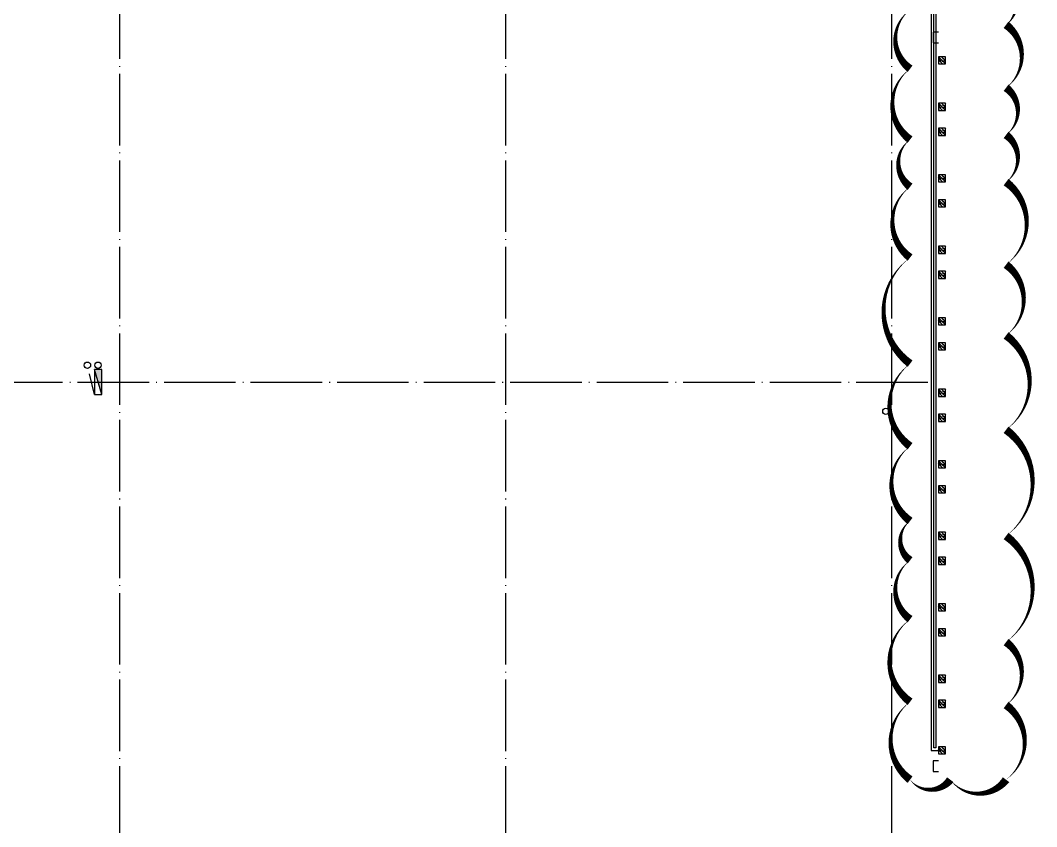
# Model space of a CAD drawing. Extents: x 6843040 to 15500510, y -6507076 to -4940511.
# Drawn here: x 8159718 to 8188147, y -5522937 to -5500383 of the extents above; entities that cross this region are included whole.
import ezdxf

# ---------------------------------------------------------------- set-up
doc = ezdxf.new("R2010")
doc.units = 0
doc.header["$LTSCALE"] = 1000
doc.header["$MEASUREMENT"] = 0
doc.linetypes.add('DOTE', pattern=[2.42, 2, -0.2, 0.02, -0.2])
for name, color, linetype in [('COLUMN', 10, 'Continuous'), ('DOTE', 8, 'DOTE'), ('EQUIP_消火栓', 7, 'Continuous'), ('FLOOR', 9, 'Continuous'), ('plan-1', 40, 'Continuous'), ('PUB_HATCH', 8, 'Continuous'), ('RAIL', 163, 'Continuous'), ('S_SURFACE', 6, 'Continuous'), ('VPIPE-消防', 1, 'Continuous'), ('VPIPE-雨水', 4, 'Continuous'), ('建筑细线', 5, 'Continuous')]:
    doc.layers.add(name, color=color, linetype=linetype)
doc.layers.add('DIM_MODI', color=6, linetype='Continuous', plot=False)

# ---------------------------------------------------------------- blocks, each defined once
blk = doc.blocks.new('2GZ')
at = {"layer": 'PUB_HATCH'}
h = blk.add_hatch(dxfattribs=at)
h.set_pattern_fill('钢筋混凝土', color=256, scale=25, angle=90, style=0)
h.set_pattern_definition([(134.999998, (-1311475.3, 1292.64), (-44.194175, -44.194172), []), (140, (-1311475.3, 1292.64), (15.68804, 179.315045), [18.75, -206.25]), (85, (-1311475.3, 1292.64), (-188.048035, -34.68783), [15, -165]), (190.4514, (-1311474, 1307.58), (-172.35988, 144.62735), [15.93505, -175.28553]), (136.1842, (-1311525.3, 1292.64), (41.37976, 266.81026), [28.125, -309.375]), (186.6356, (-1311521.85, 1314.87), (-243.52946, 233.66568), [23.90257, -262.92825]), (81.1842, (-1311525.3, 1292.64), (-243.52964, 233.6655), [22.5, -247.5]), (111, (-1311512.8, 1317.64), (100.65473, 149.22676), [18.75, -206.25]), (56, (-1311512.8, 1317.64), (-181.28751, 60.82884), [15, -165]), (161.4514, (-1311504.42, 1330.07), (-80.63262, 210.05566), [15.93505, -175.28553]), (127.499998, (-1311475.3, 1292.64), (-83.223463, 3.039967), [0, -163, 0, -167.5, 0, -165.625]), (97.499998, (-1311475.3, 1292.64), (-98.602926, 65.767388), [0, -95.5, 0, -159.25, 0, -63.125]), (57.499998, (-1311475.3, 1236.89), (5.638722, 133.455609), [0, -62.5, 0, -195, 0, -258.75]), (47.499998, (-1311475.3, 1211.89), (-25.02624, 145.796543), [0, -81.25, 0, -129.5, 0, -183.75])])
edge = h.paths.add_edge_path()
edge.add_line((-1005059, 268774), (-1005259, 268774))
edge.add_line((-1005059, 268774), (-1005059, 268974))
edge.add_line((-1005059, 268974), (-1005259, 268974))
edge.add_line((-1005259, 268974), (-1005259, 268774))
h = blk.add_hatch(dxfattribs=at)
h.set_pattern_fill('钢筋混凝土', color=256, scale=25, angle=90, style=0)
h.set_pattern_definition([(134.999998, (-1311475.3, -7.36), (-44.194175, -44.194172), []), (140, (-1311475.3, -7.36), (15.68804, 179.315045), [18.75, -206.25]), (85, (-1311475.3, -7.36), (-188.048035, -34.68783), [15, -165]), (190.4514, (-1311474, 7.58), (-172.35988, 144.62735), [15.93505, -175.28553]), (136.1842, (-1311525.3, -7.36), (41.37976, 266.81026), [28.125, -309.375]), (186.6356, (-1311521.85, 14.87), (-243.52946, 233.66568), [23.90257, -262.92825]), (81.1842, (-1311525.3, -7.36), (-243.52964, 233.6655), [22.5, -247.5]), (111, (-1311512.8, 17.64), (100.65473, 149.22676), [18.75, -206.25]), (56, (-1311512.8, 17.64), (-181.28751, 60.82884), [15, -165]), (161.4514, (-1311504.42, 30.07), (-80.63262, 210.05566), [15.93505, -175.28553]), (127.499998, (-1311475.3, -7.36), (-83.223463, 3.039967), [0, -163, 0, -167.5, 0, -165.625]), (97.499998, (-1311475.3, -7.36), (-98.602926, 65.767388), [0, -95.5, 0, -159.25, 0, -63.125]), (57.499998, (-1311475.3, -63.11), (5.638722, 133.455609), [0, -62.5, 0, -195, 0, -258.75]), (47.499998, (-1311475.3, -88.11), (-25.02624, 145.796543), [0, -81.25, 0, -129.5, 0, -183.75])])
edge = h.paths.add_edge_path()
edge.add_line((-1005059, 267474), (-1005259, 267474))
edge.add_line((-1005059, 267474), (-1005059, 267674))
edge.add_line((-1005059, 267674), (-1005259, 267674))
edge.add_line((-1005259, 267674), (-1005259, 267474))
h = blk.add_hatch(dxfattribs=at)
h.set_pattern_fill('钢筋混凝土', color=256, scale=25, angle=90, style=0)
h.set_pattern_definition([(134.999998, (-1311475.3, -707.36), (-44.194175, -44.194172), []), (140, (-1311475.3, -707.36), (15.68804, 179.315045), [18.75, -206.25]), (85, (-1311475.3, -707.36), (-188.048035, -34.68783), [15, -165]), (190.4514, (-1311474, -692.42), (-172.35988, 144.62735), [15.93505, -175.28553]), (136.1842, (-1311525.3, -707.36), (41.37976, 266.81026), [28.125, -309.375]), (186.6356, (-1311521.85, -685.13), (-243.52946, 233.66568), [23.90257, -262.92825]), (81.1842, (-1311525.3, -707.36), (-243.52964, 233.6655), [22.5, -247.5]), (111, (-1311512.8, -682.36), (100.65473, 149.22676), [18.75, -206.25]), (56, (-1311512.8, -682.36), (-181.28751, 60.82884), [15, -165]), (161.4514, (-1311504.42, -669.93), (-80.63262, 210.05566), [15.93505, -175.28553]), (127.499998, (-1311475.3, -707.36), (-83.223463, 3.039967), [0, -163, 0, -167.5, 0, -165.625]), (97.499998, (-1311475.3, -707.36), (-98.602926, 65.767388), [0, -95.5, 0, -159.25, 0, -63.125]), (57.499998, (-1311475.3, -763.11), (5.638722, 133.455609), [0, -62.5, 0, -195, 0, -258.75]), (47.499998, (-1311475.3, -788.11), (-25.02624, 145.796543), [0, -81.25, 0, -129.5, 0, -183.75])])
edge = h.paths.add_edge_path()
edge.add_line((-1005059, 266774), (-1005259, 266774))
edge.add_line((-1005059, 266774), (-1005059, 266974))
edge.add_line((-1005059, 266974), (-1005259, 266974))
edge.add_line((-1005259, 266974), (-1005259, 266774))
h = blk.add_hatch(dxfattribs=at)
h.set_pattern_fill('钢筋混凝土', color=256, scale=25, angle=90, style=0)
h.set_pattern_definition([(134.999998, (-1311475.3, -2007.36), (-44.194175, -44.194172), []), (140, (-1311475.3, -2007.36), (15.68804, 179.315045), [18.75, -206.25]), (85, (-1311475.3, -2007.36), (-188.048035, -34.68783), [15, -165]), (190.4514, (-1311474, -1992.42), (-172.35988, 144.62735), [15.93505, -175.28553]), (136.1842, (-1311525.3, -2007.36), (41.37976, 266.81026), [28.125, -309.375]), (186.6356, (-1311521.85, -1985.13), (-243.52946, 233.66568), [23.90257, -262.92825]), (81.1842, (-1311525.3, -2007.36), (-243.52964, 233.6655), [22.5, -247.5]), (111, (-1311512.8, -1982.36), (100.65473, 149.22676), [18.75, -206.25]), (56, (-1311512.8, -1982.36), (-181.28751, 60.82884), [15, -165]), (161.4514, (-1311504.42, -1969.93), (-80.63262, 210.05566), [15.93505, -175.28553]), (127.499998, (-1311475.3, -2007.36), (-83.223463, 3.039967), [0, -163, 0, -167.5, 0, -165.625]), (97.499998, (-1311475.3, -2007.36), (-98.602926, 65.767388), [0, -95.5, 0, -159.25, 0, -63.125]), (57.499998, (-1311475.3, -2063.11), (5.638722, 133.455609), [0, -62.5, 0, -195, 0, -258.75]), (47.499998, (-1311475.3, -2088.11), (-25.02624, 145.796543), [0, -81.25, 0, -129.5, 0, -183.75])])
edge = h.paths.add_edge_path()
edge.add_line((-1005059, 265474), (-1005259, 265474))
edge.add_line((-1005059, 265474), (-1005059, 265674))
edge.add_line((-1005059, 265674), (-1005259, 265674))
edge.add_line((-1005259, 265674), (-1005259, 265474))
h = blk.add_hatch(dxfattribs=at)
h.set_pattern_fill('钢筋混凝土', color=256, scale=25, angle=90, style=0)
h.set_pattern_definition([(134.999998, (-1311475.3, -2707.36), (-44.194175, -44.194172), []), (140, (-1311475.3, -2707.36), (15.68804, 179.315045), [18.75, -206.25]), (85, (-1311475.3, -2707.36), (-188.048035, -34.68783), [15, -165]), (190.4514, (-1311474, -2692.42), (-172.35988, 144.62735), [15.93505, -175.28553]), (136.1842, (-1311525.3, -2707.36), (41.37976, 266.81026), [28.125, -309.375]), (186.6356, (-1311521.85, -2685.13), (-243.52946, 233.66568), [23.90257, -262.92825]), (81.1842, (-1311525.3, -2707.36), (-243.52964, 233.6655), [22.5, -247.5]), (111, (-1311512.8, -2682.36), (100.65473, 149.22676), [18.75, -206.25]), (56, (-1311512.8, -2682.36), (-181.28751, 60.82884), [15, -165]), (161.4514, (-1311504.41, -2669.93), (-80.63262, 210.05566), [15.93505, -175.28553]), (127.499998, (-1311475.3, -2707.36), (-83.223463, 3.039967), [0, -163, 0, -167.5, 0, -165.625]), (97.499998, (-1311475.3, -2707.36), (-98.602926, 65.767388), [0, -95.5, 0, -159.25, 0, -63.125]), (57.499998, (-1311475.3, -2763.11), (5.638722, 133.455609), [0, -62.5, 0, -195, 0, -258.75]), (47.499998, (-1311475.3, -2788.11), (-25.02624, 145.796543), [0, -81.25, 0, -129.5, 0, -183.75])])
edge = h.paths.add_edge_path()
edge.add_line((-1005059, 264774), (-1005259, 264774))
edge.add_line((-1005059, 264774), (-1005059, 264974))
edge.add_line((-1005059, 264974), (-1005259, 264974))
edge.add_line((-1005259, 264974), (-1005259, 264774))
h = blk.add_hatch(dxfattribs=at)
h.set_pattern_fill('钢筋混凝土', color=256, scale=25, angle=90, style=0)
h.set_pattern_definition([(134.999998, (-1311475.3, -4007.36), (-44.194175, -44.194172), []), (140, (-1311475.3, -4007.36), (15.68804, 179.315045), [18.75, -206.25]), (85, (-1311475.3, -4007.36), (-188.048035, -34.68783), [15, -165]), (190.4514, (-1311474, -3992.42), (-172.35988, 144.62735), [15.93505, -175.28553]), (136.1842, (-1311525.3, -4007.36), (41.37976, 266.81026), [28.125, -309.375]), (186.6356, (-1311521.85, -3985.13), (-243.52946, 233.66568), [23.90257, -262.92825]), (81.1842, (-1311525.3, -4007.36), (-243.52964, 233.6655), [22.5, -247.5]), (111, (-1311512.8, -3982.36), (100.65473, 149.22676), [18.75, -206.25]), (56, (-1311512.8, -3982.36), (-181.28751, 60.82884), [15, -165]), (161.4514, (-1311504.42, -3969.93), (-80.63262, 210.05566), [15.93505, -175.28553]), (127.499998, (-1311475.3, -4007.36), (-83.223463, 3.039967), [0, -163, 0, -167.5, 0, -165.625]), (97.499998, (-1311475.3, -4007.36), (-98.602926, 65.767388), [0, -95.5, 0, -159.25, 0, -63.125]), (57.499998, (-1311475.3, -4063.11), (5.638722, 133.455609), [0, -62.5, 0, -195, 0, -258.75]), (47.499998, (-1311475.3, -4088.11), (-25.02624, 145.796543), [0, -81.25, 0, -129.5, 0, -183.75])])
edge = h.paths.add_edge_path()
edge.add_line((-1005059, 263474), (-1005259, 263474))
edge.add_line((-1005059, 263474), (-1005059, 263674))
edge.add_line((-1005059, 263674), (-1005259, 263674))
edge.add_line((-1005259, 263674), (-1005259, 263474))
h = blk.add_hatch(dxfattribs=at)
h.set_pattern_fill('钢筋混凝土', color=256, scale=25, angle=90, style=0)
h.set_pattern_definition([(134.999998, (-1311475.3, -4707.36), (-44.194175, -44.194172), []), (140, (-1311475.3, -4707.36), (15.68804, 179.315045), [18.75, -206.25]), (85, (-1311475.3, -4707.36), (-188.048035, -34.68783), [15, -165]), (190.4514, (-1311474, -4692.42), (-172.35988, 144.62735), [15.93505, -175.28553]), (136.1842, (-1311525.3, -4707.36), (41.37976, 266.81026), [28.125, -309.375]), (186.6356, (-1311521.85, -4685.13), (-243.52946, 233.66568), [23.90257, -262.92825]), (81.1842, (-1311525.3, -4707.36), (-243.52964, 233.6655), [22.5, -247.5]), (111, (-1311512.8, -4682.36), (100.65473, 149.22676), [18.75, -206.25]), (56, (-1311512.8, -4682.36), (-181.28751, 60.82884), [15, -165]), (161.4514, (-1311504.41, -4669.93), (-80.63262, 210.05566), [15.93505, -175.28553]), (127.499998, (-1311475.3, -4707.36), (-83.223463, 3.039967), [0, -163, 0, -167.5, 0, -165.625]), (97.499998, (-1311475.3, -4707.36), (-98.602926, 65.767388), [0, -95.5, 0, -159.25, 0, -63.125]), (57.499998, (-1311475.3, -4763.11), (5.638722, 133.455609), [0, -62.5, 0, -195, 0, -258.75]), (47.499998, (-1311475.3, -4788.11), (-25.02624, 145.796543), [0, -81.25, 0, -129.5, 0, -183.75])])
edge = h.paths.add_edge_path()
edge.add_line((-1005059, 262774), (-1005259, 262774))
edge.add_line((-1005059, 262774), (-1005059, 262974))
edge.add_line((-1005059, 262974), (-1005259, 262974))
edge.add_line((-1005259, 262974), (-1005259, 262774))
h = blk.add_hatch(dxfattribs=at)
h.set_pattern_fill('钢筋混凝土', color=256, scale=25, angle=90, style=0)
h.set_pattern_definition([(134.999998, (-1311475.3, -6007.36), (-44.194175, -44.194172), []), (140, (-1311475.3, -6007.36), (15.68804, 179.315045), [18.75, -206.25]), (85, (-1311475.3, -6007.36), (-188.048035, -34.68783), [15, -165]), (190.4514, (-1311474, -5992.42), (-172.35988, 144.62735), [15.93505, -175.28553]), (136.1842, (-1311525.3, -6007.36), (41.37976, 266.81026), [28.125, -309.375]), (186.6356, (-1311521.85, -5985.13), (-243.52946, 233.66568), [23.90257, -262.92825]), (81.1842, (-1311525.3, -6007.36), (-243.52964, 233.6655), [22.5, -247.5]), (111, (-1311512.8, -5982.36), (100.65473, 149.22676), [18.75, -206.25]), (56, (-1311512.8, -5982.36), (-181.28751, 60.82884), [15, -165]), (161.4514, (-1311504.42, -5969.93), (-80.63262, 210.05566), [15.93505, -175.28553]), (127.499998, (-1311475.3, -6007.36), (-83.223463, 3.039967), [0, -163, 0, -167.5, 0, -165.625]), (97.499998, (-1311475.3, -6007.36), (-98.602926, 65.767388), [0, -95.5, 0, -159.25, 0, -63.125]), (57.499998, (-1311475.3, -6063.11), (5.638722, 133.455609), [0, -62.5, 0, -195, 0, -258.75]), (47.499998, (-1311475.3, -6088.11), (-25.02624, 145.796543), [0, -81.25, 0, -129.5, 0, -183.75])])
edge = h.paths.add_edge_path()
edge.add_line((-1005059, 261474), (-1005259, 261474))
edge.add_line((-1005059, 261474), (-1005059, 261674))
edge.add_line((-1005059, 261674), (-1005259, 261674))
edge.add_line((-1005259, 261674), (-1005259, 261474))
h = blk.add_hatch(dxfattribs=at)
h.set_pattern_fill('钢筋混凝土', color=256, scale=25, angle=90, style=0)
h.set_pattern_definition([(134.999998, (-1311475.3, -6707.36), (-44.194175, -44.194172), []), (140, (-1311475.3, -6707.36), (15.68804, 179.315045), [18.75, -206.25]), (85, (-1311475.3, -6707.36), (-188.048035, -34.68783), [15, -165]), (190.4514, (-1311474, -6692.42), (-172.35988, 144.62735), [15.93505, -175.28553]), (136.1842, (-1311525.3, -6707.36), (41.37976, 266.81026), [28.125, -309.375]), (186.6356, (-1311521.85, -6685.13), (-243.52946, 233.66568), [23.90257, -262.92825]), (81.1842, (-1311525.3, -6707.36), (-243.52964, 233.6655), [22.5, -247.5]), (111, (-1311512.8, -6682.36), (100.65473, 149.22676), [18.75, -206.25]), (56, (-1311512.8, -6682.36), (-181.28751, 60.82884), [15, -165]), (161.4514, (-1311504.41, -6669.93), (-80.63262, 210.05566), [15.93505, -175.28553]), (127.499998, (-1311475.3, -6707.36), (-83.223463, 3.039967), [0, -163, 0, -167.5, 0, -165.625]), (97.499998, (-1311475.3, -6707.36), (-98.602926, 65.767388), [0, -95.5, 0, -159.25, 0, -63.125]), (57.499998, (-1311475.3, -6763.11), (5.638722, 133.455609), [0, -62.5, 0, -195, 0, -258.75]), (47.499998, (-1311475.3, -6788.11), (-25.02624, 145.796543), [0, -81.25, 0, -129.5, 0, -183.75])])
edge = h.paths.add_edge_path()
edge.add_line((-1005059, 260774), (-1005259, 260774))
edge.add_line((-1005059, 260774), (-1005059, 260974))
edge.add_line((-1005059, 260974), (-1005259, 260974))
edge.add_line((-1005259, 260974), (-1005259, 260774))
h = blk.add_hatch(dxfattribs=at)
h.set_pattern_fill('钢筋混凝土', color=256, scale=25, angle=90, style=0)
h.set_pattern_definition([(134.999998, (-1311475.3, -8007.36), (-44.194175, -44.194172), []), (140, (-1311475.3, -8007.36), (15.68804, 179.315045), [18.75, -206.25]), (85, (-1311475.3, -8007.36), (-188.048035, -34.68783), [15, -165]), (190.4514, (-1311474, -7992.42), (-172.35988, 144.62735), [15.93505, -175.28553]), (136.1842, (-1311525.3, -8007.36), (41.37976, 266.81026), [28.125, -309.375]), (186.6356, (-1311521.85, -7985.13), (-243.52946, 233.66568), [23.90257, -262.92825]), (81.1842, (-1311525.3, -8007.36), (-243.52964, 233.6655), [22.5, -247.5]), (111, (-1311512.8, -7982.36), (100.65473, 149.22676), [18.75, -206.25]), (56, (-1311512.8, -7982.36), (-181.28751, 60.82884), [15, -165]), (161.4514, (-1311504.42, -7969.93), (-80.63262, 210.05566), [15.93505, -175.28553]), (127.499998, (-1311475.3, -8007.36), (-83.223463, 3.039967), [0, -163, 0, -167.5, 0, -165.625]), (97.499998, (-1311475.3, -8007.36), (-98.602926, 65.767388), [0, -95.5, 0, -159.25, 0, -63.125]), (57.499998, (-1311475.3, -8063.11), (5.638722, 133.455609), [0, -62.5, 0, -195, 0, -258.75]), (47.499998, (-1311475.3, -8088.11), (-25.02624, 145.796543), [0, -81.25, 0, -129.5, 0, -183.75])])
edge = h.paths.add_edge_path()
edge.add_line((-1005059, 259474), (-1005259, 259474))
edge.add_line((-1005059, 259474), (-1005059, 259674))
edge.add_line((-1005059, 259674), (-1005259, 259674))
edge.add_line((-1005259, 259674), (-1005259, 259474))
h = blk.add_hatch(dxfattribs=at)
h.set_pattern_fill('钢筋混凝土', color=256, scale=25, angle=90, style=0)
h.set_pattern_definition([(134.999998, (-1311475.3, -8707.36), (-44.194175, -44.194172), []), (140, (-1311475.3, -8707.36), (15.68804, 179.315045), [18.75, -206.25]), (85, (-1311475.3, -8707.36), (-188.048035, -34.68783), [15, -165]), (190.4514, (-1311474, -8692.42), (-172.35988, 144.62735), [15.93505, -175.28553]), (136.1842, (-1311525.3, -8707.36), (41.37976, 266.81026), [28.125, -309.375]), (186.6356, (-1311521.85, -8685.13), (-243.52946, 233.66568), [23.90257, -262.92825]), (81.1842, (-1311525.3, -8707.36), (-243.52964, 233.6655), [22.5, -247.5]), (111, (-1311512.8, -8682.36), (100.65473, 149.22676), [18.75, -206.25]), (56, (-1311512.8, -8682.36), (-181.28751, 60.82884), [15, -165]), (161.4514, (-1311504.41, -8669.93), (-80.63262, 210.05566), [15.93505, -175.28553]), (127.499998, (-1311475.3, -8707.36), (-83.223463, 3.039967), [0, -163, 0, -167.5, 0, -165.625]), (97.499998, (-1311475.3, -8707.36), (-98.602926, 65.767388), [0, -95.5, 0, -159.25, 0, -63.125]), (57.499998, (-1311475.3, -8763.11), (5.638722, 133.455609), [0, -62.5, 0, -195, 0, -258.75]), (47.499998, (-1311475.3, -8788.11), (-25.02624, 145.796543), [0, -81.25, 0, -129.5, 0, -183.75])])
edge = h.paths.add_edge_path()
edge.add_line((-1005059, 258774), (-1005259, 258774))
edge.add_line((-1005059, 258774), (-1005059, 258974))
edge.add_line((-1005059, 258974), (-1005259, 258974))
edge.add_line((-1005259, 258974), (-1005259, 258774))
h = blk.add_hatch(dxfattribs=at)
h.set_pattern_fill('钢筋混凝土', color=256, scale=25, angle=90, style=0)
h.set_pattern_definition([(134.999998, (-1311475.3, -10007.36), (-44.194175, -44.194172), []), (140, (-1311475.3, -10007.36), (15.68804, 179.315045), [18.75, -206.25]), (85, (-1311475.3, -10007.36), (-188.048035, -34.68783), [15, -165]), (190.4514, (-1311474, -9992.42), (-172.35988, 144.62735), [15.93505, -175.28553]), (136.1842, (-1311525.3, -10007.36), (41.37976, 266.81026), [28.125, -309.375]), (186.6356, (-1311521.85, -9985.13), (-243.52946, 233.66568), [23.90257, -262.92825]), (81.1842, (-1311525.3, -10007.36), (-243.52964, 233.6655), [22.5, -247.5]), (111, (-1311512.8, -9982.36), (100.65473, 149.22676), [18.75, -206.25]), (56, (-1311512.8, -9982.36), (-181.28751, 60.82884), [15, -165]), (161.4514, (-1311504.42, -9969.93), (-80.63262, 210.05566), [15.93505, -175.28553]), (127.499998, (-1311475.3, -10007.36), (-83.223463, 3.039967), [0, -163, 0, -167.5, 0, -165.625]), (97.499998, (-1311475.3, -10007.36), (-98.602926, 65.767388), [0, -95.5, 0, -159.25, 0, -63.125]), (57.499998, (-1311475.3, -10063.11), (5.638722, 133.455609), [0, -62.5, 0, -195, 0, -258.75]), (47.499998, (-1311475.3, -10088.11), (-25.02624, 145.796543), [0, -81.25, 0, -129.5, 0, -183.75])])
edge = h.paths.add_edge_path()
edge.add_line((-1005059, 257474), (-1005259, 257474))
edge.add_line((-1005059, 257474), (-1005059, 257674))
edge.add_line((-1005059, 257674), (-1005259, 257674))
edge.add_line((-1005259, 257674), (-1005259, 257474))
h = blk.add_hatch(dxfattribs=at)
h.set_pattern_fill('钢筋混凝土', color=256, scale=25, angle=90, style=0)
h.set_pattern_definition([(134.999998, (-1311475.3, -10707.36), (-44.194175, -44.194172), []), (140, (-1311475.3, -10707.36), (15.68804, 179.315045), [18.75, -206.25]), (85, (-1311475.3, -10707.36), (-188.048035, -34.68783), [15, -165]), (190.4514, (-1311474, -10692.42), (-172.35988, 144.62735), [15.93505, -175.28553]), (136.1842, (-1311525.3, -10707.36), (41.37976, 266.81026), [28.125, -309.375]), (186.6356, (-1311521.85, -10685.13), (-243.52946, 233.66568), [23.90257, -262.92825]), (81.1842, (-1311525.3, -10707.36), (-243.52964, 233.6655), [22.5, -247.5]), (111, (-1311512.8, -10682.36), (100.65473, 149.22676), [18.75, -206.25]), (56, (-1311512.8, -10682.36), (-181.28751, 60.82884), [15, -165]), (161.4514, (-1311504.41, -10669.93), (-80.63262, 210.05566), [15.93505, -175.28553]), (127.499998, (-1311475.3, -10707.36), (-83.223463, 3.039967), [0, -163, 0, -167.5, 0, -165.625]), (97.499998, (-1311475.3, -10707.36), (-98.602926, 65.767388), [0, -95.5, 0, -159.25, 0, -63.125]), (57.499998, (-1311475.3, -10763.11), (5.638722, 133.455609), [0, -62.5, 0, -195, 0, -258.75]), (47.499998, (-1311475.3, -10788.11), (-25.02624, 145.796543), [0, -81.25, 0, -129.5, 0, -183.75])])
edge = h.paths.add_edge_path()
edge.add_line((-1005059, 256774), (-1005259, 256774))
edge.add_line((-1005059, 256774), (-1005059, 256974))
edge.add_line((-1005059, 256974), (-1005259, 256974))
edge.add_line((-1005259, 256974), (-1005259, 256774))
h = blk.add_hatch(dxfattribs=at)
h.set_pattern_fill('钢筋混凝土', color=256, scale=25, angle=90, style=0)
h.set_pattern_definition([(134.999998, (-1311475.3, -12007.36), (-44.194175, -44.194172), []), (140, (-1311475.3, -12007.36), (15.68804, 179.315045), [18.75, -206.25]), (85, (-1311475.3, -12007.36), (-188.048035, -34.68783), [15, -165]), (190.4514, (-1311474, -11992.42), (-172.35988, 144.62735), [15.93505, -175.28553]), (136.1842, (-1311525.3, -12007.36), (41.37976, 266.81026), [28.125, -309.375]), (186.6356, (-1311521.85, -11985.13), (-243.52946, 233.66568), [23.90257, -262.92825]), (81.1842, (-1311525.3, -12007.36), (-243.52964, 233.6655), [22.5, -247.5]), (111, (-1311512.8, -11982.36), (100.65473, 149.22676), [18.75, -206.25]), (56, (-1311512.8, -11982.36), (-181.28751, 60.82884), [15, -165]), (161.4514, (-1311504.42, -11969.93), (-80.63262, 210.05566), [15.93505, -175.28553]), (127.499998, (-1311475.3, -12007.36), (-83.223463, 3.039967), [0, -163, 0, -167.5, 0, -165.625]), (97.499998, (-1311475.3, -12007.36), (-98.602926, 65.767388), [0, -95.5, 0, -159.25, 0, -63.125]), (57.499998, (-1311475.3, -12063.11), (5.638722, 133.455609), [0, -62.5, 0, -195, 0, -258.75]), (47.499998, (-1311475.3, -12088.11), (-25.02624, 145.796543), [0, -81.25, 0, -129.5, 0, -183.75])])
edge = h.paths.add_edge_path()
edge.add_line((-1005059, 255474), (-1005259, 255474))
edge.add_line((-1005059, 255474), (-1005059, 255674))
edge.add_line((-1005059, 255674), (-1005259, 255674))
edge.add_line((-1005259, 255674), (-1005259, 255474))
h = blk.add_hatch(dxfattribs=at)
h.set_pattern_fill('钢筋混凝土', color=256, scale=25, angle=90, style=0)
h.set_pattern_definition([(134.999998, (-1311475.3, -12707.36), (-44.194175, -44.194172), []), (140, (-1311475.3, -12707.36), (15.68804, 179.315045), [18.75, -206.25]), (85, (-1311475.3, -12707.36), (-188.048035, -34.68783), [15, -165]), (190.4514, (-1311474, -12692.42), (-172.35988, 144.62735), [15.93505, -175.28553]), (136.1842, (-1311525.3, -12707.36), (41.37976, 266.81026), [28.125, -309.375]), (186.6356, (-1311521.85, -12685.13), (-243.52946, 233.66568), [23.90257, -262.92825]), (81.1842, (-1311525.3, -12707.36), (-243.52964, 233.6655), [22.5, -247.5]), (111, (-1311512.8, -12682.36), (100.65473, 149.22676), [18.75, -206.25]), (56, (-1311512.8, -12682.36), (-181.28751, 60.82884), [15, -165]), (161.4514, (-1311504.41, -12669.93), (-80.63262, 210.05566), [15.93505, -175.28553]), (127.499998, (-1311475.3, -12707.36), (-83.223463, 3.039967), [0, -163, 0, -167.5, 0, -165.625]), (97.499998, (-1311475.3, -12707.36), (-98.602926, 65.767388), [0, -95.5, 0, -159.25, 0, -63.125]), (57.499998, (-1311475.3, -12763.11), (5.638722, 133.455609), [0, -62.5, 0, -195, 0, -258.75]), (47.499998, (-1311475.3, -12788.11), (-25.02624, 145.796543), [0, -81.25, 0, -129.5, 0, -183.75])])
edge = h.paths.add_edge_path()
edge.add_line((-1005059, 254774), (-1005259, 254774))
edge.add_line((-1005059, 254774), (-1005059, 254974))
edge.add_line((-1005059, 254974), (-1005259, 254974))
edge.add_line((-1005259, 254974), (-1005259, 254774))
h = blk.add_hatch(dxfattribs=at)
h.set_pattern_fill('钢筋混凝土', color=256, scale=25, angle=90, style=0)
h.set_pattern_definition([(134.999998, (-1311475.3, -14007.36), (-44.194175, -44.194172), []), (140, (-1311475.3, -14007.36), (15.68804, 179.315045), [18.75, -206.25]), (85, (-1311475.3, -14007.36), (-188.048035, -34.68783), [15, -165]), (190.4514, (-1311474, -13992.42), (-172.35988, 144.62735), [15.93505, -175.28553]), (136.1842, (-1311525.3, -14007.36), (41.37976, 266.81026), [28.125, -309.375]), (186.6356, (-1311521.85, -13985.13), (-243.52946, 233.66568), [23.90257, -262.92825]), (81.1842, (-1311525.3, -14007.36), (-243.52964, 233.6655), [22.5, -247.5]), (111, (-1311512.8, -13982.36), (100.65473, 149.22676), [18.75, -206.25]), (56, (-1311512.8, -13982.36), (-181.28751, 60.82884), [15, -165]), (161.4514, (-1311504.42, -13969.93), (-80.63262, 210.05566), [15.93505, -175.28553]), (127.499998, (-1311475.3, -14007.36), (-83.223463, 3.039967), [0, -163, 0, -167.5, 0, -165.625]), (97.499998, (-1311475.3, -14007.36), (-98.602926, 65.767388), [0, -95.5, 0, -159.25, 0, -63.125]), (57.499998, (-1311475.3, -14063.11), (5.638722, 133.455609), [0, -62.5, 0, -195, 0, -258.75]), (47.499998, (-1311475.3, -14088.11), (-25.02624, 145.796543), [0, -81.25, 0, -129.5, 0, -183.75])])
edge = h.paths.add_edge_path()
edge.add_line((-1005059, 253474), (-1005259, 253474))
edge.add_line((-1005059, 253474), (-1005059, 253674))
edge.add_line((-1005059, 253674), (-1005259, 253674))
edge.add_line((-1005259, 253674), (-1005259, 253474))
h = blk.add_hatch(dxfattribs=at)
h.set_pattern_fill('钢筋混凝土', color=256, scale=25, angle=90, style=0)
h.set_pattern_definition([(134.999998, (-1311475.3, -14707.36), (-44.194175, -44.194172), []), (140, (-1311475.3, -14707.36), (15.68804, 179.315045), [18.75, -206.25]), (85, (-1311475.3, -14707.36), (-188.048035, -34.68783), [15, -165]), (190.4514, (-1311474, -14692.42), (-172.35988, 144.62735), [15.93505, -175.28553]), (136.1842, (-1311525.3, -14707.36), (41.37976, 266.81026), [28.125, -309.375]), (186.6356, (-1311521.85, -14685.13), (-243.52946, 233.66568), [23.90257, -262.92825]), (81.1842, (-1311525.3, -14707.36), (-243.52964, 233.6655), [22.5, -247.5]), (111, (-1311512.8, -14682.36), (100.65473, 149.22676), [18.75, -206.25]), (56, (-1311512.8, -14682.36), (-181.28751, 60.82884), [15, -165]), (161.4514, (-1311504.41, -14669.93), (-80.63262, 210.05566), [15.93505, -175.28553]), (127.499998, (-1311475.3, -14707.36), (-83.223463, 3.039967), [0, -163, 0, -167.5, 0, -165.625]), (97.499998, (-1311475.3, -14707.36), (-98.602926, 65.767388), [0, -95.5, 0, -159.25, 0, -63.125]), (57.499998, (-1311475.3, -14763.11), (5.638722, 133.455609), [0, -62.5, 0, -195, 0, -258.75]), (47.499998, (-1311475.3, -14788.11), (-25.02624, 145.796543), [0, -81.25, 0, -129.5, 0, -183.75])])
edge = h.paths.add_edge_path()
edge.add_line((-1005059, 252774), (-1005259, 252774))
edge.add_line((-1005059, 252774), (-1005059, 252974))
edge.add_line((-1005059, 252974), (-1005259, 252974))
edge.add_line((-1005259, 252974), (-1005259, 252774))
h = blk.add_hatch(dxfattribs=at)
h.set_pattern_fill('钢筋混凝土', color=256, scale=25, angle=90, style=0)
h.set_pattern_definition([(134.999998, (-1311475.3, -16007.36), (-44.194175, -44.194172), []), (140, (-1311475.3, -16007.36), (15.68804, 179.315045), [18.75, -206.25]), (85, (-1311475.3, -16007.36), (-188.048035, -34.68783), [15, -165]), (190.4514, (-1311474, -15992.42), (-172.35988, 144.62735), [15.93505, -175.28553]), (136.1842, (-1311525.3, -16007.36), (41.37976, 266.81026), [28.125, -309.375]), (186.6356, (-1311521.85, -15985.13), (-243.52946, 233.66568), [23.90257, -262.92825]), (81.1842, (-1311525.3, -16007.36), (-243.52964, 233.6655), [22.5, -247.5]), (111, (-1311512.8, -15982.36), (100.65473, 149.22676), [18.75, -206.25]), (56, (-1311512.8, -15982.36), (-181.28751, 60.82884), [15, -165]), (161.4514, (-1311504.42, -15969.93), (-80.63262, 210.05566), [15.93505, -175.28553]), (127.499998, (-1311475.3, -16007.36), (-83.223463, 3.039967), [0, -163, 0, -167.5, 0, -165.625]), (97.499998, (-1311475.3, -16007.36), (-98.602926, 65.767388), [0, -95.5, 0, -159.25, 0, -63.125]), (57.499998, (-1311475.3, -16063.11), (5.638722, 133.455609), [0, -62.5, 0, -195, 0, -258.75]), (47.499998, (-1311475.3, -16088.11), (-25.02624, 145.796543), [0, -81.25, 0, -129.5, 0, -183.75])])
edge = h.paths.add_edge_path()
edge.add_line((-1005059, 251474), (-1005259, 251474))
edge.add_line((-1005059, 251474), (-1005059, 251674))
edge.add_line((-1005059, 251674), (-1005259, 251674))
edge.add_line((-1005259, 251674), (-1005259, 251474))
h = blk.add_hatch(dxfattribs=at)
h.set_pattern_fill('钢筋混凝土', color=256, scale=25, angle=90, style=0)
h.set_pattern_definition([(134.999998, (-1311475.3, -16707.36), (-44.194175, -44.194172), []), (140, (-1311475.3, -16707.36), (15.68804, 179.315045), [18.75, -206.25]), (85, (-1311475.3, -16707.36), (-188.048035, -34.68783), [15, -165]), (190.4514, (-1311474, -16692.42), (-172.35988, 144.62735), [15.93505, -175.28553]), (136.1842, (-1311525.3, -16707.36), (41.37976, 266.81026), [28.125, -309.375]), (186.6356, (-1311521.85, -16685.13), (-243.52946, 233.66568), [23.90257, -262.92825]), (81.1842, (-1311525.3, -16707.36), (-243.52964, 233.6655), [22.5, -247.5]), (111, (-1311512.8, -16682.36), (100.65473, 149.22676), [18.75, -206.25]), (56, (-1311512.8, -16682.36), (-181.28751, 60.82884), [15, -165]), (161.4514, (-1311504.41, -16669.93), (-80.63262, 210.05566), [15.93505, -175.28553]), (127.499998, (-1311475.3, -16707.36), (-83.223463, 3.039967), [0, -163, 0, -167.5, 0, -165.625]), (97.499998, (-1311475.3, -16707.36), (-98.602926, 65.767388), [0, -95.5, 0, -159.25, 0, -63.125]), (57.499998, (-1311475.3, -16763.11), (5.638722, 133.455609), [0, -62.5, 0, -195, 0, -258.75]), (47.499998, (-1311475.3, -16788.11), (-25.02624, 145.796543), [0, -81.25, 0, -129.5, 0, -183.75])])
edge = h.paths.add_edge_path()
edge.add_line((-1005059, 250774), (-1005259, 250774))
edge.add_line((-1005059, 250774), (-1005059, 250974))
edge.add_line((-1005059, 250974), (-1005259, 250974))
edge.add_line((-1005259, 250974), (-1005259, 250774))
h = blk.add_hatch(dxfattribs=at)
h.set_pattern_fill('钢筋混凝土', color=256, scale=25, angle=90, style=0)
h.set_pattern_definition([(134.999998, (-1311475.3, -18007.36), (-44.194175, -44.194172), []), (140, (-1311475.3, -18007.36), (15.68804, 179.315045), [18.75, -206.25]), (85, (-1311475.3, -18007.36), (-188.048035, -34.68783), [15, -165]), (190.4514, (-1311474, -17992.42), (-172.35988, 144.62735), [15.93505, -175.28553]), (136.1842, (-1311525.3, -18007.36), (41.37976, 266.81026), [28.125, -309.375]), (186.6356, (-1311521.85, -17985.13), (-243.52946, 233.66568), [23.90257, -262.92825]), (81.1842, (-1311525.3, -18007.36), (-243.52964, 233.6655), [22.5, -247.5]), (111, (-1311512.8, -17982.36), (100.65473, 149.22676), [18.75, -206.25]), (56, (-1311512.8, -17982.36), (-181.28751, 60.82884), [15, -165]), (161.4514, (-1311504.42, -17969.93), (-80.63262, 210.05566), [15.93505, -175.28553]), (127.499998, (-1311475.3, -18007.36), (-83.223463, 3.039967), [0, -163, 0, -167.5, 0, -165.625]), (97.499998, (-1311475.3, -18007.36), (-98.602926, 65.767388), [0, -95.5, 0, -159.25, 0, -63.125]), (57.499998, (-1311475.3, -18063.11), (5.638722, 133.455609), [0, -62.5, 0, -195, 0, -258.75]), (47.499998, (-1311475.3, -18088.11), (-25.02624, 145.796543), [0, -81.25, 0, -129.5, 0, -183.75])])
edge = h.paths.add_edge_path()
edge.add_line((-1005059, 249474), (-1005259, 249474))
edge.add_line((-1005059, 249474), (-1005059, 249674))
edge.add_line((-1005059, 249674), (-1005259, 249674))
edge.add_line((-1005259, 249674), (-1005259, 249474))
at = {"layer": 'COLUMN'}
for points in [[(-1005259, 268774), (-1005059, 268774), (-1005059, 268974), (-1005259, 268974)], [(-1005259, 267474), (-1005059, 267474), (-1005059, 267674), (-1005259, 267674)], [(-1005259, 266774), (-1005059, 266774), (-1005059, 266974), (-1005259, 266974)], [(-1005259, 265474), (-1005059, 265474), (-1005059, 265674), (-1005259, 265674)], [(-1005259, 264774), (-1005059, 264774), (-1005059, 264974), (-1005259, 264974)], [(-1005259, 263474), (-1005059, 263474), (-1005059, 263674), (-1005259, 263674)], [(-1005259, 262774), (-1005059, 262774), (-1005059, 262974), (-1005259, 262974)], [(-1005259, 261474), (-1005059, 261474), (-1005059, 261674), (-1005259, 261674)], [(-1005259, 260774), (-1005059, 260774), (-1005059, 260974), (-1005259, 260974)], [(-1005259, 259474), (-1005059, 259474), (-1005059, 259674), (-1005259, 259674)], [(-1005259, 258774), (-1005059, 258774), (-1005059, 258974), (-1005259, 258974)], [(-1005259, 257474), (-1005059, 257474), (-1005059, 257674), (-1005259, 257674)], [(-1005259, 256774), (-1005059, 256774), (-1005059, 256974), (-1005259, 256974)], [(-1005259, 255474), (-1005059, 255474), (-1005059, 255674), (-1005259, 255674)], [(-1005259, 254774), (-1005059, 254774), (-1005059, 254974), (-1005259, 254974)], [(-1005259, 253474), (-1005059, 253474), (-1005059, 253674), (-1005259, 253674)], [(-1005259, 252774), (-1005059, 252774), (-1005059, 252974), (-1005259, 252974)], [(-1005259, 251474), (-1005059, 251474), (-1005059, 251674), (-1005259, 251674)], [(-1005259, 250774), (-1005059, 250774), (-1005059, 250974), (-1005259, 250974)], [(-1005259, 249474), (-1005059, 249474), (-1005059, 249674), (-1005259, 249674)]]:
    blk.add_lwpolyline(points, close=True, dxfattribs=at)
blk = doc.blocks.new('$TWTSYS$00000508')
for p, q in [((-0.5, 0.5), (0.324, 1.224)), ((-0.5, 0.5), (-0.5, -0.5)), ((-0.5, -0.5), (0.5, 0.5)), ((0.5, 0.5), (-0.5, 0.5)), ((0.5, -0.5), (0.5, 0.5)), ((-0.5, -0.5), (0.5, -0.5))]:
    blk.add_line(p, q)
blk.add_solid([(0.5, -0.5), (0.5, 0.5), (-0.5, -0.5)])
blk = doc.blocks.new('二层排水消防0922')
at = {"layer": 'VPIPE-消防'}
for centre in [(8161593, -5510030), (8161891, -5510030)]:
    blk.add_circle(centre, 90, dxfattribs=at)
at = {"layer": 'VPIPE-雨水'}
blk.add_circle((8183930, -5511319), 90, dxfattribs=at)
at = {"layer": 'EQUIP_消火栓', "xscale": 700, "yscale": 200, "zscale": 700, "rotation": 89.99999499104365}
blk.add_blockref('$TWTSYS$00000508', (8161896, -5510502), dxfattribs=at)

msp = doc.modelspace()

# ---------------------------------------------------------------- linework, layer by layer
at = {"layer": 'DIM_MODI', "color": 2}
msp.add_lwpolyline([(8184605.9, -5500090, 0, 225, 0.5), (8184605.9, -5501739.6, 0, 225, 0.5), (8184605.9, -5503719.2, 0, 225, 0.5), (8184605.9, -5505038.9, 0, 225, 0.5), (8184605.9, -5507018.4, 0, 225, 0.5), (8184605.9, -5509987.7, 0, 225, 0.5), (8184605.9, -5512297.2, 0, 225, 0.5), (8184605.9, -5514386.7, 0, 225, 0.5), (8184605.9, -5515486.5, 0, 225, 0.5), (8184605.9, -5517136.1, 0, 225, 0.5), (8184605.9, -5519445.6, 0, 225, 0.5), (8184605.9, -5521623.3, 0, 225, 0.5), (8185730.9, -5521623.3, 0, 225, 0.5), (8187291.8, -5521623.3, 0, 225, 0.5), (8187291.8, -5519533.7, 0, 225, 0.5), (8187291.8, -5517774.1, 0, 225, 0.5), (8187291.8, -5514804.8, 0, 225, 0.5), (8187291.8, -5511835.5, 0, 225, 0.5), (8187291.8, -5509196.1, 0, 225, 0.5), (8187291.8, -5507216.6, 0, 225, 0.5), (8187291.8, -5504907.1, 0, 225, 0.5), (8187291.8, -5503587.4, 0, 225, 0.5), (8187291.8, -5502267.7, 0, 225, 0.5), (8187291.8, -5500508.1, 0, 225, 0.5), (8187291.8, -5499408.4, 0, 225, 0.5)], format="xyseb", dxfattribs=at)
at = {"layer": 'DOTE'}
for p, q in [((8162500, -5554702), (8162500, -5485702.5)), ((8173300, -5554702), (8173300, -5485702.5)), ((8184100, -5554702), (8184100, -5485702.5)), ((8050000, -5510502), (8185100, -5510502))]:
    msp.add_line(p, q, dxfattribs=at)
at = {"layer": 'FLOOR'}
msp.add_lwpolyline([(8185200, -5491852), (8185200, -5520802), (8185400, -5520802)], dxfattribs=at)
at = {"layer": 'RAIL'}
msp.add_lwpolyline([(8185330, -5491912.5), (8185330, -5520732), (8185270, -5520732), (8185270, -5491912.5), (8185330, -5491912.5)], dxfattribs=at)
at = {"layer": 'S_SURFACE'}
for points in [[(8185400, -5500713.1), (8185250, -5500713.1), (8185250, -5501013.1), (8185400, -5501013.1)], [(8185400, -5521093.3), (8185250, -5521093.3), (8185250, -5521393.3), (8185400, -5521393.3)]]:
    msp.add_lwpolyline(points, dxfattribs=at)

# ---------------------------------------------------------------- block references
at = {"layer": 'plan-1'}
msp.add_blockref('二层排水消防0922', (0, 0), dxfattribs=at)
at = {"layer": '建筑细线'}
msp.add_blockref('2GZ', (9190659, -5770376.2), dxfattribs=at)

doc.saveas('drawing.dxf')
